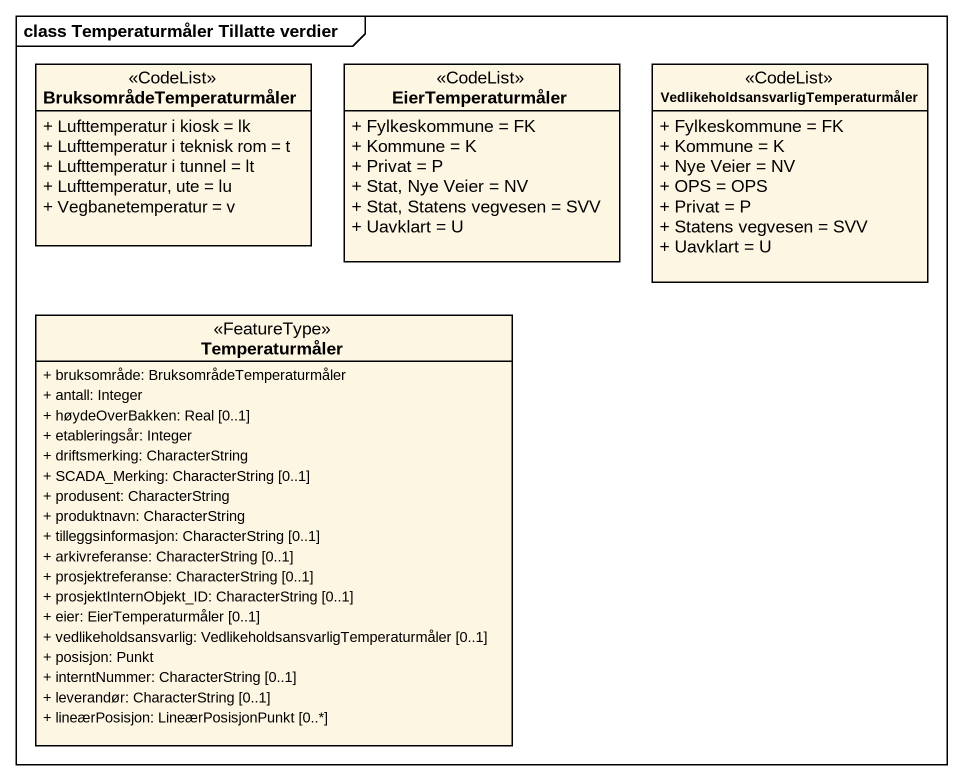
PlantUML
@startuml
mainframe class Temperaturmåler Tillatte verdier
hide circle
hide empty members
skinparam classAttributeIconSize 0
class BruksområdeTemperaturmåler <<CodeList>> {
  + Lufttemperatur i kiosk = lk
  + Lufttemperatur i teknisk rom = t
  + Lufttemperatur i tunnel = lt
  + Lufttemperatur, ute = lu
  + Vegbanetemperatur = v
}
class EierTemperaturmåler <<CodeList>> {
  + Fylkeskommune = FK
  + Kommune = K
  + Privat = P
  + Stat, Nye Veier = NV
  + Stat, Statens vegvesen = SVV
  + Uavklart = U
}
class "VedlikeholdsansvarligTemperaturmåler" as VedlikeholdsansvarligTempera <<CodeList>> {
  + Fylkeskommune = FK
  + Kommune = K
  + Nye Veier = NV
  + OPS = OPS
  + Privat = P
  + Statens vegvesen = SVV
  + Uavklart = U
}
class Temperaturmåler <<FeatureType>> {
  + bruksområde: BruksområdeTemperaturmåler
  + antall: Integer
  + høydeOverBakken: Real [0..1]
  + etableringsår: Integer
  + driftsmerking: CharacterString
  + SCADA_Merking: CharacterString [0..1]
  + produsent: CharacterString
  + produktnavn: CharacterString
  + tilleggsinformasjon: CharacterString [0..1]
  + arkivreferanse: CharacterString [0..1]
  + prosjektreferanse: CharacterString [0..1]
  + prosjektInternObjekt_ID: CharacterString [0..1]
  + eier: EierTemperaturmåler [0..1]
  + vedlikeholdsansvarlig: VedlikeholdsansvarligTemperaturmåler [0..1]
  + posisjon: Punkt
  + interntNummer: CharacterString [0..1]
  + leverandør: CharacterString [0..1]
  + lineærPosisjon: LineærPosisjonPunkt [0..*]
}
@enduml
